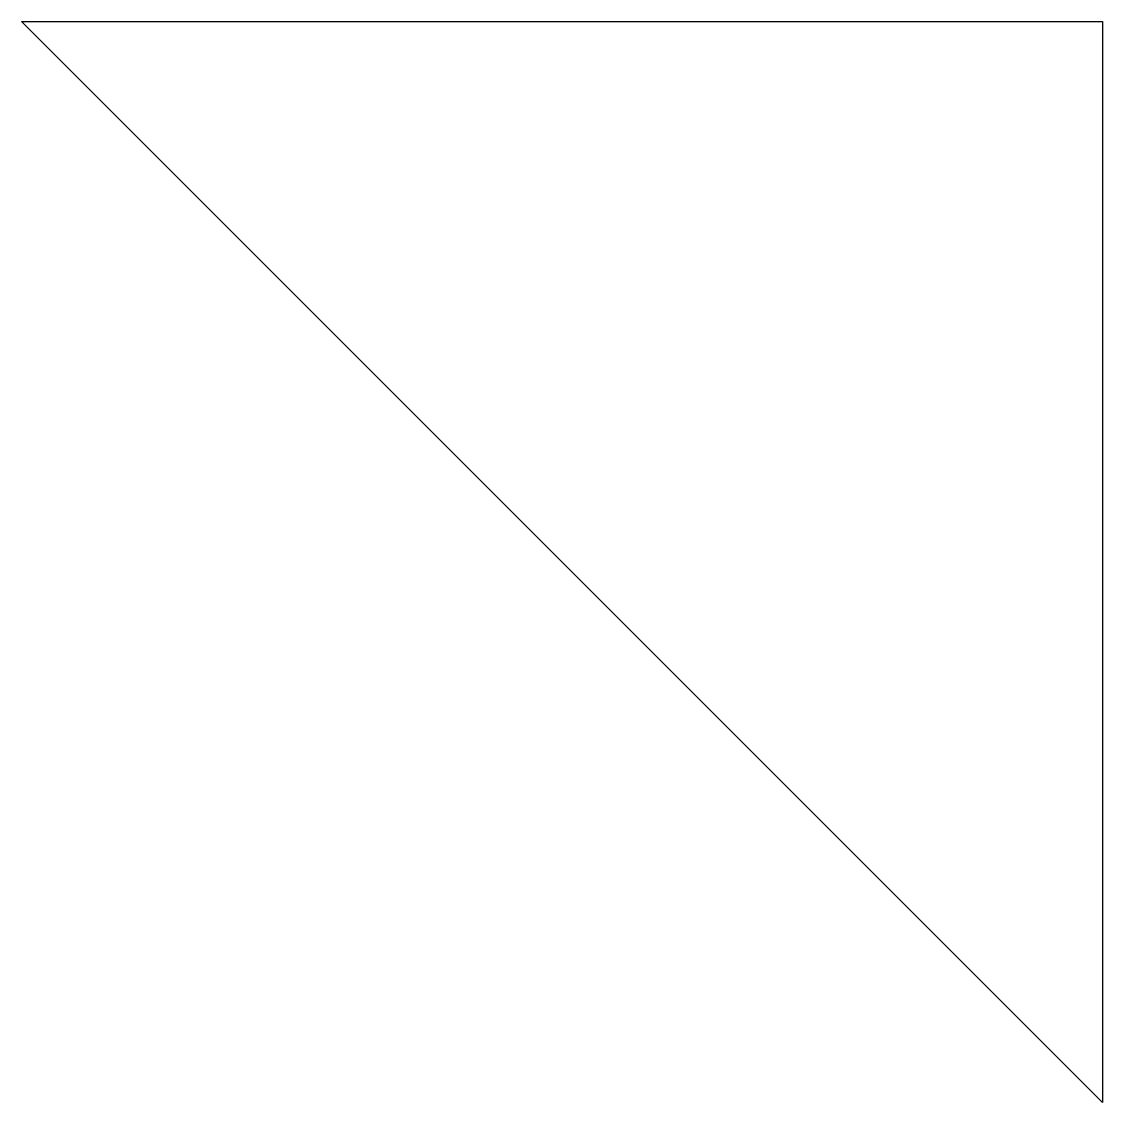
# Model space of a CAD drawing. Header units: millimetres. Extents: x 40 to 60, y 30 to 50.
import ezdxf

# ---------------------------------------------------------------- set-up
doc = ezdxf.new("R2010")
doc.units = ezdxf.units.MM
doc.layers.get('0').update_dxf_attribs({"lineweight": 25})

# ---------------------------------------------------------------- blocks, each defined once
blk = doc.blocks.new('block 1')
for p, q in [((-20, 0), (0, 0)), ((0, 0), (0, -20))]:
    blk.add_line(p, q)

msp = doc.modelspace()

# ---------------------------------------------------------------- linework, layer by layer
msp.add_line((60, 30), (40, 50))

# ---------------------------------------------------------------- block references
msp.add_blockref('block 1', (60, 50))

doc.saveas('drawing.dxf')
